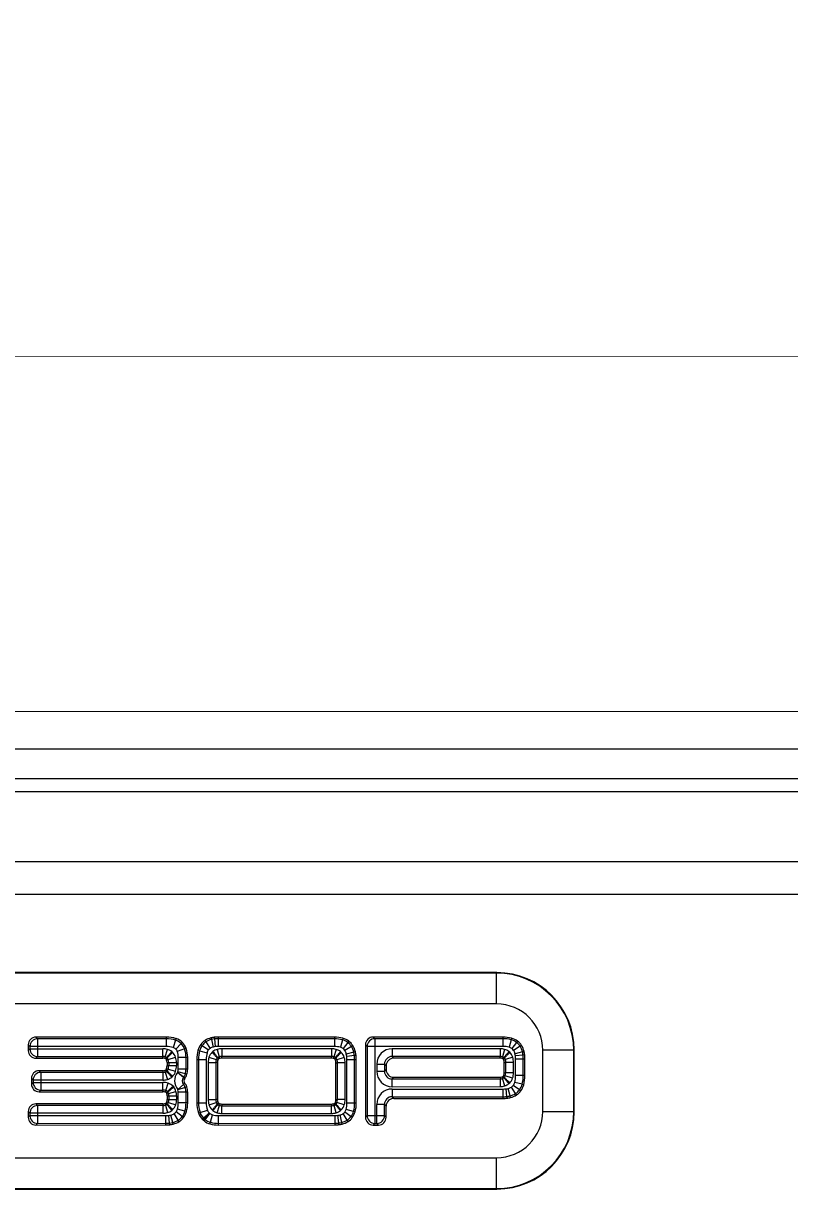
# Model space of a CAD drawing. Header units: millimetres. Extents: x -751 to 714, y -543 to 828.
# Drawn here: x -59.8 to -10.3, y 104 to 180.6 of the extents above; entities that cross this region are included whole.
import ezdxf

# ---------------------------------------------------------------- set-up
doc = ezdxf.new("R2010")
doc.units = ezdxf.units.MM
doc.linetypes.add('K5LT_THIN', pattern=[0])
doc.styles.add('KDIMTEXTSTYLE', font='GOST_AU.SHX', dxfattribs={"width": 0.96, "oblique": 15, "height": 5})
doc.dimstyles.new('KDIMSTYLE (1.00)', dxfattribs={"dimtxt": 5, "dimasz": 1, "dimexe": 2, "dimexo": 0, "dimgap": 1, "dimtad": 1, "dimtxsty": 'KDIMTEXTSTYLE', "dimsah": 1, "dimcen": 0, "dimdle": 1, "dimadec": 0, "dimazin": 0, "dimtfac": 0.667, "dimtmove": 0, "dimatfit": 3, "dimfxl": 1, "dimtvp": 1, "dimtolj": 1, "dimtzin": 0, "dimarcsym": 0})

# ---------------------------------------------------------------- blocks, each defined once
blk = doc.blocks.new('WIPEOUTCOLORING0')
blk.add_wipeout([(-68.94, 136.098), (0, 136.098), (-80.164, 158.202)])
blk.add_wipeout([(-80.164, 158.202), (0, 136.098), (-72.014, 159)])
blk.add_wipeout([(0, 136.098), (68.94, 136.098), (-72.014, 159)])
blk.add_wipeout([(-72.014, 159), (68.94, 136.098), (0, 159)])
blk = doc.blocks.new('U2')
at = {"color": 7, "linetype": 'K5LT_THIN', "lineweight": 18}
for p, q in [((72.014, 159), (-72.014, 159)), ((-72.014, 159), (72.014, 159)), ((71.541, 158.527), (-71.541, 158.527)), ((71.541, 155.528), (-71.541, 155.528)), ((-48.725, 147.221), (-52.152, 146.715)), ((-46.573, 144.506), (-48.725, 147.221)), ((-52.152, 146.715), (-53.427, 143.494)), ((-47.848, 141.285), (-46.573, 144.506)), ((-53.427, 143.494), (-51.275, 140.779)), ((-51.275, 140.779), (-47.848, 141.285)), ((-68.94, 136.098), (68.94, 136.098)), ((68.94, 133.636), (-68.94, 133.636)), ((67.012, 131.708), (-67.012, 131.708)), ((66.848, 130.875), (-66.848, 130.875)), ((66.848, 126.352), (-66.848, 126.352)), ((66.745, 124.231), (-66.768, 124.231)), ((-29.171, 119.173), (-69.175, 119.173)), ((-29.199, 119.145), (-69.147, 119.145)), ((-29.199, 119.145), (-29.171, 119.173)), ((-29.199, 117.146), (-29.199, 119.145)), ((-29.199, 117.146), (-69.147, 117.146)), ((-50.57, 115.003), (-59.004, 115.003)), ((-59.004, 115.003), (-58.897, 114.895)), ((-50.57, 114.895), (-58.897, 114.895)), ((-58.897, 114.895), (-58.897, 114.396)), ((-50.57, 115.003), (-50.57, 114.895)), ((-50.57, 114.895), (-50.57, 114.396)), ((-49.931, 114.902), (-49.964, 114.8)), ((-47.679, 114.95), (-47.653, 114.846)), ((-47.465, 114.988), (-47.453, 114.882)), ((-47.453, 114.882), (-47.398, 114.386)), ((-39.69, 115.003), (-47.211, 115.003)), ((-47.211, 115.003), (-47.211, 114.895)), ((-39.69, 114.895), (-47.211, 114.895)), ((-47.211, 114.895), (-47.211, 114.396)), ((-39.69, 115.003), (-39.69, 114.895)), ((-39.69, 114.895), (-39.69, 114.396)), ((-39.138, 114.927), (-39.167, 114.824)), ((-28.784, 115.007), (-37.18, 115.007)), ((-37.18, 115.007), (-37.073, 114.899)), ((-37.073, 114.899), (-37.073, 114.401)), ((-28.784, 114.899), (-37.073, 114.899)), ((-28.784, 115.007), (-28.784, 114.899)), ((-28.784, 114.899), (-28.784, 114.401)), ((-28.222, 114.932), (-28.25, 114.828)), ((-59.503, 114.504), (-59.503, 114.139)), ((-59.503, 114.504), (-59.396, 114.396)), ((-59.503, 114.139), (-59.396, 114.246)), ((-59.396, 114.396), (-59.396, 114.246)), ((-58.897, 114.396), (-59.396, 114.396)), ((-59.396, 114.246), (-58.897, 114.246)), ((-58.897, 114.396), (-58.897, 114.246)), ((-50.57, 114.396), (-58.897, 114.396)), ((-58.897, 114.246), (-50.787, 114.246)), ((-58.897, 114.246), (-58.897, 113.747)), ((-50.787, 113.747), (-50.787, 114.246)), ((-50.633, 113.726), (-50.5, 114.207)), ((-49.964, 114.8), (-50.118, 114.325)), ((-49.602, 114.58), (-49.952, 114.224)), ((-49.384, 114.234), (-49.856, 114.072)), ((-49.527, 114.656), (-49.602, 114.58)), ((-49.282, 114.269), (-49.384, 114.234)), ((-48.518, 114.14), (-48.414, 114.113)), ((-48.414, 114.113), (-47.932, 113.985)), ((-48.332, 114.529), (-48.245, 114.466)), ((-48.245, 114.466), (-47.843, 114.171)), ((-48.058, 114.786), (-48.001, 114.696)), ((-48.001, 114.696), (-47.732, 114.276)), ((-47.653, 114.846), (-47.532, 114.362)), ((-47.271, 114.21), (-47.139, 113.729)), ((-39.69, 114.396), (-47.211, 114.396)), ((-46.977, 114.25), (-46.977, 113.751)), ((-39.878, 114.25), (-46.977, 114.25)), ((-39.878, 114.25), (-39.878, 113.751)), ((-39.585, 114.209), (-39.722, 113.729)), ((-39.167, 114.824), (-39.3, 114.343)), ((-38.821, 114.652), (-39.123, 114.255)), ((-38.59, 114.397), (-39.015, 114.136)), ((-38.756, 114.737), (-38.821, 114.652)), ((-38.499, 114.453), (-38.59, 114.397)), ((-37.679, 114.508), (-37.679, 109.812)), ((-37.679, 114.508), (-37.572, 114.401)), ((-37.572, 114.401), (-37.572, 109.92)), ((-37.073, 114.401), (-37.572, 114.401)), ((-37.073, 114.401), (-37.073, 109.92)), ((-28.784, 114.401), (-37.073, 114.401)), ((-35.95, 114.25), (-35.95, 113.751)), ((-28.968, 114.25), (-35.95, 114.25)), ((-28.968, 114.25), (-28.968, 113.751)), ((-28.678, 114.21), (-28.812, 113.73)), ((-28.25, 114.828), (-28.381, 114.347)), ((-27.901, 114.658), (-28.2, 114.258)), ((-27.672, 114.408), (-28.094, 114.143)), ((-27.837, 114.744), (-27.901, 114.658)), ((-27.581, 114.465), (-27.672, 114.408)), ((-26.2, 110.199), (-26.2, 114.147)), ((-24.2, 114.147), (-26.2, 114.147)), ((-24.2, 114.147), (-24.173, 114.175)), ((-24.2, 110.199), (-24.2, 114.147)), ((-24.173, 110.171), (-24.173, 114.175)), ((-59.004, 113.64), (-58.897, 113.747)), ((-59.004, 113.64), (-50.787, 113.64)), ((-58.897, 113.747), (-50.787, 113.747)), ((-50.787, 113.64), (-50.787, 113.747)), ((-50.661, 113.623), (-50.633, 113.726)), ((-50.605, 113.596), (-50.582, 113.576)), ((-50.546, 113.516), (-50.444, 113.549)), ((-50.538, 113.68), (-50.508, 113.654)), ((-50.521, 113.36), (-50.414, 113.36)), ((-50.521, 113.36), (-50.521, 113.156)), ((-50.444, 113.549), (-49.97, 113.704)), ((-50.414, 113.36), (-50.414, 113.156)), ((-50.414, 113.36), (-49.915, 113.36)), ((-50.221, 114.065), (-50.169, 114.02)), ((-49.915, 113.36), (-49.915, 113.156)), ((-49.79, 112.935), (-49.79, 113.68)), ((-49.292, 113.68), (-49.79, 113.68)), ((-49.184, 113.68), (-49.292, 113.68)), ((-49.292, 112.935), (-49.292, 113.68)), ((-49.184, 112.935), (-49.184, 113.68)), ((-48.593, 113.563), (-48.486, 113.563)), ((-48.593, 113.563), (-48.593, 110.757)), ((-48.486, 113.563), (-47.987, 113.563)), ((-48.486, 113.563), (-48.486, 110.757)), ((-47.987, 113.563), (-47.987, 110.757)), ((-47.861, 113.36), (-47.363, 113.36)), ((-47.861, 113.36), (-47.861, 110.974)), ((-47.806, 113.705), (-47.332, 113.549)), ((-47.554, 114.067), (-47.607, 114.021)), ((-47.255, 113.36), (-47.363, 113.36)), ((-47.363, 113.36), (-47.363, 110.974)), ((-47.23, 113.515), (-47.332, 113.549)), ((-47.237, 113.682), (-47.268, 113.654)), ((-47.255, 113.36), (-47.255, 110.974)), ((-47.17, 113.598), (-47.194, 113.577)), ((-47.11, 113.626), (-47.139, 113.729)), ((-46.977, 113.644), (-46.977, 113.751)), ((-39.878, 113.751), (-46.977, 113.751)), ((-39.878, 113.644), (-46.977, 113.644)), ((-39.878, 113.644), (-39.878, 113.751)), ((-39.751, 113.626), (-39.722, 113.729)), ((-39.667, 113.576), (-39.692, 113.598)), ((-39.627, 113.506), (-39.525, 113.539)), ((-39.593, 113.653), (-39.624, 113.681)), ((-39.05, 113.69), (-39.525, 113.539)), ((-39.25, 114.015), (-39.303, 114.063)), ((-38.435, 114.025), (-38.92, 113.907)), ((-38.396, 113.805), (-38.892, 113.751)), ((-38.382, 113.533), (-38.881, 113.533)), ((-38.881, 110.731), (-38.881, 113.533)), ((-38.331, 114.051), (-38.435, 114.025)), ((-38.29, 113.816), (-38.396, 113.805)), ((-38.274, 113.533), (-38.382, 113.533)), ((-38.382, 110.731), (-38.382, 113.533)), ((-38.274, 110.731), (-38.274, 113.533)), ((-35.842, 113.644), (-35.95, 113.751)), ((-28.968, 113.751), (-35.95, 113.751)), ((-28.968, 113.644), (-35.842, 113.644)), ((-28.968, 113.644), (-28.968, 113.751)), ((-28.841, 113.627), (-28.812, 113.73)), ((-28.764, 113.58), (-28.786, 113.6)), ((-28.73, 113.521), (-28.627, 113.553)), ((-28.689, 113.657), (-28.718, 113.683)), ((-28.707, 112.702), (-28.707, 113.364)), ((-28.707, 113.364), (-28.599, 113.364)), ((-28.152, 113.703), (-28.627, 113.553)), ((-28.599, 112.701), (-28.599, 113.364)), ((-28.346, 114.02), (-28.397, 114.065)), ((-28.1, 112.699), (-28.1, 113.362)), ((-27.519, 114.048), (-28.003, 113.928)), ((-27.482, 113.837), (-27.978, 113.783)), ((-27.967, 112.515), (-27.967, 113.581)), ((-27.468, 113.581), (-27.967, 113.581)), ((-27.415, 114.073), (-27.519, 114.048)), ((-27.375, 113.849), (-27.482, 113.837)), ((-27.36, 113.581), (-27.468, 113.581)), ((-27.468, 112.515), (-27.468, 113.581)), ((-27.36, 112.515), (-27.36, 113.581)), ((-50.787, 112.828), (-58.799, 112.828)), ((-58.799, 112.828), (-58.692, 112.721)), ((-58.692, 112.721), (-58.692, 112.222)), ((-50.787, 112.721), (-58.692, 112.721)), ((-50.787, 112.828), (-50.787, 112.721)), ((-50.787, 112.721), (-50.787, 112.222)), ((-50.67, 112.845), (-50.639, 112.742)), ((-50.639, 112.742), (-50.498, 112.264)), ((-50.59, 112.895), (-50.615, 112.873)), ((-50.55, 112.967), (-50.447, 112.935)), ((-50.515, 112.819), (-50.545, 112.79)), ((-50.521, 113.156), (-50.414, 113.156)), ((-50.447, 112.935), (-49.97, 112.79)), ((-50.414, 113.156), (-49.915, 113.156)), ((-49.454, 112.398), (-49.843, 112.71)), ((-49.446, 112.408), (-49.841, 112.712)), ((-49.336, 112.625), (-49.815, 112.765)), ((-49.292, 112.935), (-49.79, 112.935)), ((-49.233, 112.595), (-49.336, 112.625)), ((-49.184, 112.935), (-49.292, 112.935)), ((-39.6, 110.961), (-39.6, 113.329)), ((-39.6, 113.329), (-39.493, 113.329)), ((-38.994, 113.329), (-39.493, 113.329)), ((-39.493, 110.961), (-39.493, 113.329)), ((-38.994, 110.961), (-38.994, 113.329)), ((-36.947, 113.252), (-36.448, 113.252)), ((-36.947, 113.252), (-36.947, 112.792)), ((-36.947, 112.792), (-36.448, 112.792)), ((-36.341, 113.145), (-36.448, 113.252)), ((-36.448, 113.252), (-36.448, 112.792)), ((-36.341, 112.9), (-36.448, 112.792)), ((-36.341, 113.145), (-36.341, 112.9)), ((-28.707, 112.702), (-28.599, 112.701)), ((-59.298, 112.329), (-59.298, 111.968)), ((-59.298, 112.329), (-59.191, 112.222)), ((-59.298, 111.968), (-59.191, 112.076)), ((-59.191, 112.222), (-59.191, 112.076)), ((-58.692, 112.222), (-59.191, 112.222)), ((-59.191, 112.076), (-58.692, 112.076)), ((-50.787, 112.222), (-58.692, 112.222)), ((-58.692, 112.222), (-58.692, 112.076)), ((-58.692, 112.076), (-50.788, 112.076)), ((-58.692, 112.076), (-58.692, 111.577)), ((-50.788, 111.577), (-50.788, 112.076)), ((-50.601, 111.547), (-50.446, 112.021)), ((-50.167, 112.461), (-50.219, 112.413)), ((-50.131, 111.824), (-50.086, 111.772)), ((-49.449, 111.942), (-49.832, 111.621)), ((-49.37, 112.331), (-49.454, 112.398)), ((-49.367, 112.01), (-49.449, 111.942)), ((-49.361, 112.343), (-49.446, 112.408)), ((-35.841, 112.401), (-35.949, 112.293)), ((-35.949, 112.293), (-28.951, 112.305)), ((-35.948, 111.794), (-35.949, 112.293)), ((-35.841, 112.401), (-28.951, 112.412)), ((-28.951, 112.412), (-28.951, 112.305)), ((-28.951, 111.806), (-28.951, 112.305)), ((-28.841, 112.428), (-28.811, 112.325)), ((-28.671, 111.846), (-28.811, 112.325)), ((-28.791, 112.453), (-28.769, 112.473)), ((-28.733, 112.535), (-28.631, 112.503)), ((-28.723, 112.37), (-28.693, 112.397)), ((-28.155, 112.352), (-28.631, 112.503)), ((-28.397, 111.992), (-28.347, 112.038)), ((-27.715, 111.585), (-28.117, 111.879)), ((-27.541, 111.948), (-28.024, 112.076)), ((-27.468, 112.515), (-27.967, 112.515)), ((-27.438, 111.921), (-27.541, 111.948)), ((-27.36, 112.515), (-27.468, 112.515)), ((-58.799, 111.469), (-58.692, 111.577)), ((-58.799, 111.469), (-50.788, 111.469)), ((-58.692, 111.577), (-50.788, 111.577)), ((-50.788, 111.469), (-50.788, 111.577)), ((-50.634, 111.445), (-50.601, 111.547)), ((-50.574, 111.41), (-50.554, 111.386)), ((-50.527, 111.33), (-50.424, 111.359)), ((-50.51, 111.203), (-50.51, 110.965)), ((-50.51, 111.203), (-50.402, 111.203)), ((-50.497, 111.484), (-50.47, 111.454)), ((-50.424, 111.359), (-49.943, 111.492)), ((-50.402, 111.203), (-49.904, 111.203)), ((-50.402, 111.203), (-50.402, 110.965)), ((-49.904, 111.203), (-49.904, 110.965)), ((-49.342, 111.751), (-49.815, 111.593)), ((-49.79, 110.754), (-49.79, 111.434)), ((-49.241, 111.785), (-49.342, 111.751)), ((-49.184, 111.432), (-49.292, 111.432)), ((-49.292, 110.752), (-49.292, 111.432)), ((-49.184, 110.752), (-49.184, 111.432)), ((-35.95, 111.643), (-28.771, 111.643)), ((-35.95, 111.643), (-35.95, 111.144)), ((-35.842, 111.037), (-35.95, 111.144)), ((-35.95, 111.144), (-28.771, 111.144)), ((-35.948, 111.794), (-28.951, 111.806)), ((-28.771, 111.144), (-28.771, 111.643)), ((-28.771, 111.037), (-28.771, 111.144)), ((-28.524, 111.158), (-28.58, 111.654)), ((-28.512, 111.052), (-28.524, 111.158)), ((-28.321, 111.195), (-28.442, 111.679)), ((-28.295, 111.091), (-28.321, 111.195)), ((-27.965, 111.349), (-28.235, 111.769)), ((-27.907, 111.259), (-27.965, 111.349)), ((-27.628, 111.522), (-27.715, 111.585)), ((-50.788, 110.681), (-59.004, 110.681)), ((-59.004, 110.681), (-58.897, 110.573)), ((-50.788, 110.573), (-58.897, 110.573)), ((-58.897, 110.573), (-58.897, 110.074)), ((-50.788, 110.681), (-50.788, 110.573)), ((-50.788, 110.573), (-50.788, 110.074)), ((-50.655, 110.699), (-50.626, 110.595)), ((-50.626, 110.595), (-50.494, 110.114)), ((-50.571, 110.748), (-50.595, 110.727)), ((-50.535, 110.809), (-50.433, 110.776)), ((-50.497, 110.67), (-50.528, 110.643)), ((-50.51, 110.965), (-50.402, 110.965)), ((-50.433, 110.776), (-49.959, 110.62)), ((-50.402, 110.965), (-49.904, 110.965)), ((-50.158, 110.304), (-50.211, 110.258)), ((-49.367, 110.209), (-49.848, 110.342)), ((-49.292, 110.752), (-49.79, 110.754)), ((-49.184, 110.752), (-49.292, 110.752)), ((-48.593, 110.757), (-48.486, 110.757)), ((-48.486, 110.757), (-47.987, 110.757)), ((-48.386, 110.129), (-47.912, 110.283)), ((-47.861, 110.974), (-47.363, 110.974)), ((-47.805, 110.619), (-47.331, 110.773)), ((-47.604, 110.297), (-47.551, 110.251)), ((-47.255, 110.974), (-47.363, 110.974)), ((-47.229, 110.806), (-47.331, 110.773)), ((-47.269, 110.106), (-47.135, 110.587)), ((-47.264, 110.662), (-47.233, 110.635)), ((-47.19, 110.74), (-47.165, 110.718)), ((-47.106, 110.69), (-47.135, 110.587)), ((-46.977, 110.672), (-46.977, 110.565)), ((-46.977, 110.672), (-39.87, 110.672)), ((-46.977, 110.565), (-39.87, 110.565)), ((-46.977, 110.066), (-46.977, 110.565)), ((-39.87, 110.672), (-39.87, 110.565)), ((-39.87, 110.066), (-39.87, 110.565)), ((-39.742, 110.69), (-39.713, 110.586)), ((-39.579, 110.106), (-39.713, 110.586)), ((-39.685, 110.717), (-39.662, 110.738)), ((-39.625, 110.8), (-39.523, 110.767)), ((-39.618, 110.634), (-39.587, 110.661)), ((-39.6, 110.961), (-39.493, 110.961)), ((-39.048, 110.614), (-39.523, 110.767)), ((-38.994, 110.961), (-39.493, 110.961)), ((-39.298, 110.25), (-39.246, 110.297)), ((-38.452, 110.2), (-38.934, 110.329)), ((-38.382, 110.731), (-38.881, 110.731)), ((-38.274, 110.731), (-38.382, 110.731)), ((-36.947, 109.92), (-36.947, 110.646)), ((-36.448, 110.646), (-36.947, 110.646)), ((-36.341, 110.538), (-36.448, 110.646)), ((-36.448, 109.92), (-36.448, 110.646)), ((-36.341, 109.812), (-36.341, 110.538)), ((-35.842, 111.037), (-28.771, 111.037)), ((-59.503, 110.182), (-59.503, 109.813)), ((-59.503, 110.182), (-59.396, 110.074)), ((-59.503, 109.813), (-59.396, 109.92)), ((-58.897, 110.074), (-59.396, 110.074)), ((-59.396, 110.074), (-59.396, 109.92)), ((-59.396, 109.92), (-58.897, 109.92)), ((-58.897, 110.074), (-58.897, 109.92)), ((-50.788, 110.074), (-58.897, 110.074)), ((-58.897, 109.92), (-50.595, 109.928)), ((-58.897, 109.92), (-58.896, 109.421)), ((-50.595, 109.429), (-50.595, 109.928)), ((-50.351, 109.442), (-50.405, 109.938)), ((-50.149, 109.478), (-50.267, 109.962)), ((-49.791, 109.628), (-50.055, 110.051)), ((-49.54, 109.858), (-49.939, 110.158)), ((-49.734, 109.537), (-49.791, 109.628)), ((-49.454, 109.793), (-49.54, 109.858)), ((-49.264, 110.181), (-49.367, 110.209)), ((-48.488, 110.096), (-48.386, 110.129)), ((-48.234, 109.676), (-48.157, 109.751)), ((-48.179, 109.623), (-48.108, 109.704)), ((-48.157, 109.751), (-47.801, 110.1)), ((-48.119, 109.575), (-48.054, 109.66)), ((-48.108, 109.704), (-47.778, 110.078)), ((-48.054, 109.66), (-47.753, 110.057)), ((-47.714, 109.491), (-47.58, 109.972)), ((-47.199, 109.92), (-39.648, 109.933)), ((-47.199, 109.421), (-47.199, 109.92)), ((-46.977, 110.066), (-39.87, 110.066)), ((-39.648, 109.434), (-39.648, 109.933)), ((-39.405, 109.447), (-39.46, 109.943)), ((-39.205, 109.483), (-39.326, 109.967)), ((-38.86, 109.631), (-39.126, 110.052)), ((-38.618, 109.856), (-39.019, 110.153)), ((-38.802, 109.54), (-38.86, 109.631)), ((-38.531, 109.792), (-38.618, 109.856)), ((-38.348, 110.172), (-38.452, 110.2)), ((-37.679, 109.812), (-37.572, 109.92)), ((-37.572, 109.92), (-37.073, 109.92)), ((-37.073, 109.92), (-37.073, 109.421)), ((-37.073, 109.92), (-36.947, 109.92)), ((-36.947, 109.92), (-36.448, 109.92)), ((-36.947, 109.421), (-36.947, 109.92)), ((-36.341, 109.812), (-36.448, 109.92)), ((-26.2, 110.199), (-24.2, 110.199)), ((-24.2, 110.199), (-24.173, 110.171)), ((-59.004, 109.314), (-58.896, 109.421)), ((-59.004, 109.314), (-50.595, 109.322)), ((-58.896, 109.421), (-50.595, 109.429)), ((-50.595, 109.322), (-50.595, 109.429)), ((-50.34, 109.336), (-50.351, 109.442)), ((-50.124, 109.373), (-50.149, 109.478)), ((-47.743, 109.388), (-47.714, 109.491)), ((-47.199, 109.421), (-39.648, 109.434)), ((-47.199, 109.314), (-47.199, 109.421)), ((-47.199, 109.314), (-39.648, 109.327)), ((-39.648, 109.327), (-39.648, 109.434)), ((-39.393, 109.341), (-39.405, 109.447)), ((-39.179, 109.379), (-39.205, 109.483)), ((-37.18, 109.314), (-37.073, 109.421)), ((-37.18, 109.314), (-36.84, 109.314)), ((-37.073, 109.421), (-36.947, 109.421)), ((-36.84, 109.314), (-36.947, 109.421)), ((-69.147, 107.2), (-29.199, 107.2)), ((-29.199, 105.2), (-29.199, 107.2)), ((-69.175, 105.173), (-29.171, 105.173)), ((-69.147, 105.2), (-29.199, 105.2)), ((-29.199, 105.2), (-29.171, 105.173))]:
    blk.add_line(p, q, dxfattribs=at)
for radius in [7.5, 6.5, 5.7]:
    blk.add_circle((-50, 144), radius, dxfattribs=at)
for centre, radius, start, end in [((-50.57, 112.931), 2.071, 72.04942, 90), ((-50.57, 112.931), 1.964, 72.04942, 90), ((-50.249, 113.922), 1.03, 45.47431, 72.04942), ((-47.367, 113.706), 1.282, 104.07475, 122.62333), ((-47.285, 113.378), 1.62, 96.38736, 104.07475), ((-47.285, 113.378), 1.513, 96.38736, 104.07475), ((-47.211, 112.72), 2.283, 90, 96.38736), ((-47.211, 112.72), 2.175, 90, 96.38736), ((-39.69, 112.947), 2.055, 74.42656, 90), ((-39.69, 112.947), 1.948, 74.42656, 90), ((-39.442, 113.836), 1.133, 52.7367, 74.42656), ((-28.784, 112.868), 2.138, 74.75725, 90), ((-28.784, 112.868), 2.031, 74.75725, 90), ((-28.522, 113.828), 1.144, 53.18383, 74.75725), ((-50.787, 113.166), 1.08, 74.57469, 90), ((-50.57, 112.931), 1.465, 72.04942, 90), ((-50.708, 113.452), 0.783, 51.54088, 74.57469), ((-50.249, 113.922), 0.424, 45.47431, 72.04942), ((-50.249, 113.922), 0.922, 45.47431, 72.04942), ((-50.226, 113.945), 0.392, 18.92559, 45.47431), ((-50.226, 113.945), 0.891, 18.92559, 45.47431), ((-50.226, 113.945), 0.998, 18.92559, 45.47431), ((-50.998, 113.68), 1.706, 0, 18.92559), ((-50.998, 113.68), 1.813, 0, 18.92559), ((-46.341, 113.563), 2.252, 165.15737, 180), ((-47.396, 113.843), 1.161, 143.74549, 165.15737), ((-46.341, 113.563), 2.145, 165.15737, 180), ((-47.396, 113.843), 1.054, 143.74549, 165.15737), ((-47.507, 113.924), 1.023, 122.62333, 143.74549), ((-47.507, 113.924), 0.916, 122.62333, 143.74549), ((-47.367, 113.706), 1.175, 104.07475, 122.62333), ((-47.396, 113.843), 0.555, 143.74549, 165.15737), ((-47.507, 113.924), 0.417, 122.62333, 143.74549), ((-47.367, 113.706), 0.676, 104.07475, 122.62333), ((-47.061, 113.446), 0.793, 105.34866, 128.45316), ((-47.285, 113.378), 1.014, 96.38736, 104.07475), ((-47.211, 112.72), 1.677, 90, 96.38736), ((-46.977, 113.14), 1.11, 90, 105.34866), ((-39.878, 113.179), 1.072, 74.15201, 90), ((-39.69, 112.947), 1.449, 74.42656, 90), ((-39.802, 113.448), 0.791, 50.96599, 74.15201), ((-39.442, 113.836), 0.527, 52.7367, 74.42656), ((-39.442, 113.836), 1.026, 52.7367, 74.42656), ((-39.387, 113.907), 0.437, 31.56777, 52.7367), ((-39.696, 113.718), 0.799, 13.71205, 31.56777), ((-39.387, 113.907), 0.936, 31.56777, 52.7367), ((-39.387, 113.907), 1.043, 31.56777, 52.7367), ((-39.696, 113.718), 1.298, 13.71205, 31.56777), ((-39.696, 113.718), 1.405, 13.71205, 31.56777), ((-28.968, 113.174), 1.076, 74.37052, 90), ((-28.784, 112.868), 1.532, 74.75725, 90), ((-28.887, 113.462), 0.777, 50.90134, 74.37052), ((-28.522, 113.828), 0.537, 53.18383, 74.75725), ((-28.522, 113.828), 1.036, 53.18383, 74.75725), ((-28.455, 113.918), 0.426, 32.02663, 53.18383), ((-28.721, 113.751), 0.74, 13.85636, 32.02663), ((-28.455, 113.918), 0.925, 32.02663, 53.18383), ((-28.455, 113.918), 1.032, 32.02663, 53.18383), ((-28.721, 113.751), 1.238, 13.85636, 32.02663), ((-28.721, 113.751), 1.346, 13.85636, 32.02663), ((-50.787, 113.166), 0.581, 74.57469, 90), ((-50.787, 113.166), 0.474, 74.57469, 90), ((-50.708, 113.452), 0.177, 54.44744, 74.57469), ((-50.708, 113.452), 0.284, 53.27831, 74.57469), ((-50.699, 113.466), 0.161, 18.12895, 43.20287), ((-51.023, 113.36), 0.502, 0, 18.12895), ((-50.699, 113.466), 0.268, 18.12895, 44.48961), ((-51.023, 113.36), 0.609, 0, 18.12895), ((-50.699, 113.466), 0.767, 18.12895, 46.29498), ((-51.023, 113.36), 1.108, 0, 18.12895), ((-50.998, 113.68), 1.207, 0, 18.92559), ((-46.341, 113.563), 1.646, 165.15737, 180), ((-46.757, 113.36), 1.104, 161.77878, 180), ((-47.073, 113.463), 0.772, 133.76739, 161.77878), ((-46.757, 113.36), 0.605, 161.77878, 180), ((-47.073, 113.463), 0.273, 135.5694, 161.77878), ((-46.757, 113.36), 0.498, 161.77878, 180), ((-47.061, 113.446), 0.294, 105.34866, 126.73661), ((-47.073, 113.463), 0.166, 136.83225, 161.77878), ((-47.061, 113.446), 0.187, 105.34866, 125.61666), ((-46.977, 113.14), 0.611, 90, 105.34866), ((-46.977, 113.14), 0.504, 90, 105.34866), ((-39.878, 113.179), 0.573, 74.15201, 90), ((-39.878, 113.179), 0.465, 74.15201, 90), ((-39.802, 113.448), 0.185, 53.8183, 74.15201), ((-39.802, 113.448), 0.292, 52.68883, 74.15201), ((-39.802, 113.451), 0.184, 17.61332, 42.75095), ((-40.185, 113.329), 0.586, 0, 17.61332), ((-39.802, 113.451), 0.291, 17.61332, 43.89086), ((-40.185, 113.329), 0.693, 0, 17.61332), ((-39.802, 113.451), 0.79, 17.61332, 45.62203), ((-40.185, 113.329), 1.192, 0, 17.61332), ((-40.093, 113.621), 1.208, 6.17718, 13.71205), ((-40.904, 113.533), 2.023, 0, 6.17718), ((-40.093, 113.621), 1.707, 6.17718, 13.71205), ((-40.904, 113.533), 2.522, 0, 6.17718), ((-40.093, 113.621), 1.814, 6.17718, 13.71205), ((-40.904, 113.533), 2.63, 0, 6.17718), ((-28.968, 113.174), 0.577, 74.37052, 90), ((-28.968, 113.174), 0.47, 74.37052, 90), ((-28.887, 113.462), 0.171, 53.87085, 74.37052), ((-28.887, 113.462), 0.279, 52.66228, 74.37052), ((-28.88, 113.473), 0.158, 17.47239, 42.5329), ((-29.208, 113.37), 0.501, 359.35365, 17.47239), ((-28.88, 113.473), 0.265, 17.47239, 43.84744), ((-29.208, 113.37), 0.609, 359.41108, 17.47239), ((-28.88, 113.473), 0.764, 17.47239, 45.66798), ((-29.208, 113.37), 1.107, 359.56513, 17.47239), ((-29.085, 113.661), 1.114, 6.26411, 13.85636), ((-29.821, 113.581), 1.855, 0, 6.26411), ((-29.085, 113.661), 1.613, 6.26411, 13.85636), ((-29.821, 113.581), 2.354, 0, 6.26411), ((-29.085, 113.661), 1.721, 6.26411, 13.85636), ((-29.821, 113.581), 2.461, 0, 6.26411), ((-50.787, 113.245), 0.417, 270, 286.39485), ((-50.787, 113.245), 0.524, 270, 286.39485), ((-50.718, 113.011), 0.173, 286.39485, 306.86789), ((-50.718, 113.011), 0.281, 286.39485, 308.07255), ((-50.732, 113.023), 0.191, 317.96996, 343.00574), ((-51.169, 113.156), 0.647, 343.00574, 0), ((-50.732, 113.023), 0.298, 316.87374, 343.00574), ((-51.169, 113.156), 0.755, 343.00574, 0), ((-50.732, 113.023), 0.797, 315.17081, 343.00574), ((-49.173, 112.173), 0.859, 141.27533, 219.94141), ((-51.169, 113.156), 1.254, 343.00574, 0), ((-49.952, 112.797), 0.139, 321.27533, 322.39019), ((-49.967, 112.809), 0.159, 322.39019, 343.75715), ((-50.4, 112.935), 0.61, 343.75715, 0), ((-49.967, 112.809), 0.657, 322.39019, 343.75715), ((-49.967, 112.809), 0.765, 322.39019, 343.75715), ((-50.4, 112.935), 1.108, 343.75715, 0), ((-50.4, 112.935), 1.216, 343.75715, 0), ((-29.278, 112.708), 0.571, 342.40686, 359.37519), ((-29.278, 112.708), 0.679, 342.40686, 359.42493), ((-29.278, 112.708), 1.177, 342.40686, 359.5648), ((-50.788, 110.974), 1.102, 71.91061, 90), ((-50.787, 113.245), 1.023, 270, 286.39485), ((-50.718, 113.011), 0.779, 286.39485, 309.83936), ((-50.684, 111.292), 0.767, 43.90246, 71.91061), ((-49.173, 112.173), 0.36, 141.27533, 219.94141), ((-49.952, 112.797), 0.638, 321.27533, 322.39019), ((-49.899, 111.565), 0.587, 18.49054, 39.94141), ((-49.173, 112.173), 0.253, 141.27533, 219.94141), ((-49.952, 112.797), 0.745, 321.27533, 322.39019), ((-49.899, 111.565), 0.695, 18.49054, 39.94141), ((-28.951, 112.806), 0.394, 269.98426, 286.2746), ((-28.951, 112.806), 0.501, 269.99694, 286.2746), ((-28.951, 112.806), 1, 270.02584, 286.2746), ((-28.885, 112.579), 0.158, 286.2746, 306.57049), ((-28.885, 112.579), 0.265, 286.2746, 307.88333), ((-28.895, 112.587), 0.17, 317.92858, 342.40686), ((-28.895, 112.587), 0.277, 316.70625, 342.40686), ((-28.885, 112.579), 0.764, 286.2746, 309.7017), ((-28.895, 112.587), 0.776, 314.93519, 342.40686), ((-28.473, 112.139), 0.441, 302.70733, 323.82298), ((-28.59, 112.225), 0.586, 323.82298, 345.21133), ((-29.688, 112.515), 1.722, 345.21133, 0), ((-28.59, 112.225), 1.085, 323.82298, 345.21133), ((-28.59, 112.225), 1.192, 323.82298, 345.21133), ((-29.688, 112.515), 2.221, 345.21133, 0), ((-29.688, 112.515), 2.328, 345.21133, 0), ((-50.788, 110.974), 0.603, 71.91061, 90), ((-50.788, 110.974), 0.496, 71.91061, 90), ((-50.684, 111.292), 0.161, 47.01873, 71.91061), ((-50.684, 111.292), 0.268, 45.72081, 71.91061), ((-50.698, 111.283), 0.177, 15.45721, 35.70073), ((-50.988, 111.203), 0.479, 0, 15.45721), ((-50.698, 111.283), 0.285, 15.45721, 36.87614), ((-50.988, 111.203), 0.586, 0, 15.45721), ((-50.698, 111.283), 0.783, 15.45721, 38.62392), ((-50.988, 111.203), 1.085, 0, 15.45721), ((-49.899, 111.565), 0.0885, 18.49054, 39.94141), ((-50.275, 111.439), 0.485, 359.46077, 18.49054), ((-50.275, 111.439), 0.983, 359.62099, 18.49054), ((-50.275, 111.439), 1.091, 359.64058, 18.49054), ((-28.771, 113.357), 1.714, 270, 276.40557), ((-28.771, 113.357), 2.213, 270, 276.40557), ((-28.771, 113.357), 2.32, 270, 276.40557), ((-28.696, 112.69), 1.042, 276.40557, 284.10796), ((-28.696, 112.69), 1.541, 276.40557, 284.10796), ((-28.696, 112.69), 1.648, 276.40557, 284.10796), ((-28.613, 112.357), 0.7, 284.10796, 302.70733), ((-28.613, 112.357), 1.198, 284.10796, 302.70733), ((-28.613, 112.357), 1.306, 284.10796, 302.70733), ((-28.473, 112.139), 0.939, 302.70733, 323.82298), ((-28.473, 112.139), 1.047, 302.70733, 323.82298), ((-50.788, 111.185), 0.504, 270, 285.34225), ((-50.788, 111.185), 0.611, 270, 285.34225), ((-50.704, 110.879), 0.187, 285.34225, 305.60816), ((-50.704, 110.879), 0.294, 285.34225, 306.72792), ((-50.692, 110.861), 0.165, 316.82516, 341.77096), ((-51.007, 110.965), 0.497, 341.77096, 0), ((-50.692, 110.861), 0.273, 315.56083, 341.77096), ((-51.007, 110.965), 0.604, 341.77096, 0), ((-50.692, 110.861), 0.771, 313.75805, 341.77096), ((-51.007, 110.965), 1.103, 341.77096, 0), ((-50.38, 110.489), 0.552, 323.05172, 344.54788), ((-51.38, 110.766), 1.589, 344.54788, 359.57856), ((-51.38, 110.766), 2.088, 344.54788, 359.63222), ((-51.38, 110.766), 2.195, 344.54788, 359.64142), ((-46.452, 110.757), 2.141, 180, 197.98137), ((-46.452, 110.757), 2.033, 180, 197.98137), ((-46.452, 110.757), 1.535, 180, 197.98137), ((-47.466, 110.428), 0.469, 197.98137, 224.407), ((-46.708, 110.974), 1.153, 180, 197.92146), ((-47.062, 110.86), 0.782, 197.92146, 226.01411), ((-46.708, 110.974), 0.654, 180, 197.92146), ((-47.062, 110.86), 0.283, 197.92146, 224.25753), ((-46.708, 110.974), 0.547, 180, 197.92146), ((-47.056, 110.869), 0.294, 233.04174, 254.40718), ((-47.062, 110.86), 0.176, 197.92146, 223.06928), ((-47.056, 110.869), 0.186, 234.16102, 254.40718), ((-46.977, 111.154), 0.589, 254.40718, 270), ((-46.977, 111.154), 0.482, 254.40718, 270), ((-39.87, 111.146), 0.474, 270, 285.60166), ((-39.87, 111.146), 0.581, 270, 285.60166), ((-39.79, 110.862), 0.179, 285.60166, 305.90517), ((-39.79, 110.862), 0.286, 285.60166, 307.07027), ((-39.784, 110.852), 0.167, 317.1545, 342.08424), ((-40.122, 110.961), 0.522, 342.08424, 0), ((-39.784, 110.852), 0.275, 315.90692, 342.08424), ((-40.122, 110.961), 0.629, 342.08424, 0), ((-39.784, 110.852), 0.774, 314.11436, 342.08424), ((-40.122, 110.961), 1.128, 342.08424, 0), ((-39.441, 110.465), 0.525, 323.50136, 344.98544), ((-40.432, 110.731), 1.552, 344.98544, 0), ((-40.432, 110.731), 2.051, 344.98544, 0), ((-40.432, 110.731), 2.158, 344.98544, 0), ((-50.788, 111.185), 1.11, 270, 285.34225), ((-50.595, 111.696), 1.768, 269.99325, 276.18441), ((-50.704, 110.879), 0.793, 285.34225, 308.44432), ((-50.521, 111.013), 1.081, 276.18441, 283.61637), ((-50.437, 110.665), 0.723, 283.61637, 301.92395), ((-50.437, 110.665), 1.222, 283.61637, 301.92395), ((-50.437, 110.665), 1.329, 283.61637, 301.92395), ((-50.282, 110.416), 0.429, 301.92395, 323.05172), ((-50.282, 110.416), 0.928, 301.92395, 323.05172), ((-50.282, 110.416), 1.035, 301.92395, 323.05172), ((-50.38, 110.489), 1.05, 323.05172, 344.54788), ((-50.38, 110.489), 1.158, 323.05172, 344.54788), ((-47.466, 110.428), 1.075, 197.98137, 224.407), ((-47.466, 110.428), 0.968, 197.98137, 224.407), ((-47.489, 110.405), 1.042, 224.407, 228.60282), ((-47.482, 110.414), 1.054, 228.60282, 232.77204), ((-47.489, 110.405), 0.935, 224.407, 228.60282), ((-47.443, 110.464), 1.117, 232.77204, 254.45311), ((-47.482, 110.414), 0.947, 228.60282, 232.77204), ((-47.443, 110.464), 1.01, 232.77204, 254.45311), ((-47.489, 110.405), 0.436, 224.407, 228.60282), ((-47.482, 110.414), 0.448, 228.60282, 232.77204), ((-47.443, 110.464), 0.511, 232.77204, 254.45311), ((-47.199, 111.343), 1.423, 254.45311, 269.98499), ((-47.056, 110.869), 0.792, 231.32865, 254.40718), ((-46.977, 111.154), 1.088, 254.40718, 270), ((-39.87, 111.146), 1.08, 270, 285.60166), ((-39.648, 111.636), 1.703, 269.98732, 276.3319), ((-39.79, 110.862), 0.785, 285.60166, 308.81344), ((-39.573, 110.96), 1.024, 276.3319, 283.97493), ((-39.489, 110.625), 0.678, 283.97493, 302.36131), ((-39.489, 110.625), 1.176, 283.97493, 302.36131), ((-39.489, 110.625), 1.284, 283.97493, 302.36131), ((-39.341, 110.392), 0.401, 302.36131, 323.50136), ((-39.341, 110.392), 0.9, 302.36131, 323.50136), ((-39.341, 110.392), 1.008, 302.36131, 323.50136), ((-39.441, 110.465), 1.024, 323.50136, 344.98544), ((-39.441, 110.465), 1.131, 323.50136, 344.98544), ((-50.595, 111.696), 2.267, 270.00038, 276.18441), ((-50.595, 111.696), 2.374, 270.00163, 276.18441), ((-50.521, 111.013), 1.58, 276.18441, 283.61637), ((-50.521, 111.013), 1.687, 276.18441, 283.61637), ((-47.199, 111.343), 2.029, 254.45311, 270.00346), ((-47.199, 111.343), 1.922, 254.45311, 270.00084), ((-39.648, 111.636), 2.202, 270.00073, 276.3319), ((-39.648, 111.636), 2.31, 270.00303, 276.3319), ((-39.573, 110.96), 1.522, 276.3319, 283.97493), ((-39.573, 110.96), 1.63, 276.3319, 283.97493)]:
    blk.add_arc(centre, radius, start, end, dxfattribs=at)
for centre, major_axis, ratio, start_param, end_param in [((-29.201, 114.145), (3.536, 3.536), 0.999863, 5.49813, 7.068241), ((-29.175, 114.171), (3.538, 3.538), 0.999315, 5.49813, 7.068241), ((-29.201, 114.145), (2.123, 2.123), 0.999315, 5.49813, 7.068241), ((-59.002, 114.501), (0.355, -0.355), 0.995146, 2.358627, 3.924558), ((-58.897, 114.396), (-0.354, -0.354), 0.995146, 3.929424, 5.495354), ((-37.178, 114.506), (0.355, -0.355), 0.995146, 2.358627, 3.924558), ((-37.073, 114.401), (-0.354, -0.354), 0.995146, 3.929424, 5.495354), ((-59.002, 114.141), (0.355, 0.355), 0.995146, 2.358627, 3.924558), ((-58.897, 114.246), (0.354, -0.354), 0.995146, 3.929424, 5.495354), ((-35.945, 113.248), (-0.711, 0.711), 0.995146, 5.50022, 7.06615), ((-35.945, 113.248), (-0.359, 0.359), 0.9856, 5.50022, 7.06615), ((-35.84, 113.143), (-0.355, 0.355), 0.995146, 5.50022, 7.06615), ((-58.797, 112.327), (0.355, -0.355), 0.995146, 2.358627, 3.924558), ((-58.692, 112.222), (-0.354, -0.354), 0.995146, 3.929424, 5.495354), ((-35.945, 112.797), (-0.71, -0.711), 0.995138, 5.499387, 7.066983), ((-35.945, 112.797), (-0.358, -0.359), 0.985577, 5.499387, 7.066983), ((-35.84, 112.902), (-0.355, -0.356), 0.995138, 5.499387, 7.066983), ((-58.797, 111.971), (0.355, 0.355), 0.995146, 2.358627, 3.924558), ((-58.692, 112.076), (0.354, -0.354), 0.995146, 3.929424, 5.495354), ((-35.945, 110.641), (-0.711, 0.711), 0.995146, 5.50022, 7.06615), ((-35.945, 110.641), (-0.359, 0.359), 0.9856, 5.50022, 7.06615), ((-59.002, 110.179), (0.355, -0.355), 0.995146, 2.358627, 3.924558), ((-58.897, 110.074), (-0.354, -0.354), 0.995146, 3.929424, 5.495354), ((-35.84, 110.536), (-0.355, 0.355), 0.995146, 5.50022, 7.06615), ((-59.002, 109.815), (0.355, 0.355), 0.995141, 2.358156, 3.92503), ((-58.897, 109.92), (0.354, -0.353), 0.995141, 3.928952, 5.495826), ((-37.178, 109.815), (0.355, 0.355), 0.995146, 2.358627, 3.924558), ((-37.073, 109.92), (0.354, -0.354), 0.995146, 3.929424, 5.495354), ((-36.947, 109.92), (0.354, 0.354), 0.995146, 3.929424, 5.495354), ((-36.842, 109.815), (-0.355, 0.355), 0.995146, 2.358627, 3.924558), ((-29.201, 110.201), (2.123, -2.123), 0.999315, 5.49813, 7.068241), ((-29.201, 110.201), (3.536, -3.536), 0.999863, 5.49813, 7.068241), ((-29.175, 110.175), (3.538, -3.538), 0.999315, 5.49813, 7.068241)]:
    blk.add_ellipse(centre, major_axis=major_axis, ratio=ratio, start_param=start_param, end_param=end_param, dxfattribs=at)
for points in [[(-50.605, 113.596), (-50.583, 113.624), (-50.561, 113.652), (-50.538, 113.68)], [(-50.582, 113.576), (-50.557, 113.602), (-50.532, 113.628), (-50.508, 113.654)], [(-47.194, 113.577), (-47.219, 113.602), (-47.243, 113.628), (-47.268, 113.654)], [(-47.17, 113.598), (-47.192, 113.626), (-47.214, 113.654), (-47.237, 113.682)], [(-39.692, 113.598), (-39.67, 113.625), (-39.647, 113.653), (-39.624, 113.681)], [(-39.667, 113.576), (-39.642, 113.601), (-39.617, 113.627), (-39.593, 113.653)], [(-28.786, 113.6), (-28.764, 113.628), (-28.741, 113.655), (-28.718, 113.683)], [(-28.764, 113.58), (-28.739, 113.605), (-28.714, 113.631), (-28.689, 113.657)], [(-50.615, 112.873), (-50.592, 112.845), (-50.569, 112.818), (-50.545, 112.79)], [(-50.59, 112.895), (-50.565, 112.869), (-50.54, 112.844), (-50.515, 112.819)], [(-28.791, 112.453), (-28.769, 112.425), (-28.746, 112.398), (-28.723, 112.37)], [(-28.769, 112.473), (-28.744, 112.448), (-28.718, 112.422), (-28.693, 112.397)], [(-50.574, 111.41), (-50.549, 111.435), (-50.523, 111.459), (-50.497, 111.484)], [(-50.554, 111.386), (-50.526, 111.409), (-50.498, 111.431), (-50.47, 111.454)], [(-50.595, 110.727), (-50.573, 110.699), (-50.551, 110.671), (-50.528, 110.643)], [(-50.571, 110.748), (-50.546, 110.722), (-50.522, 110.696), (-50.497, 110.67)], [(-47.19, 110.74), (-47.215, 110.714), (-47.24, 110.688), (-47.264, 110.662)], [(-47.165, 110.718), (-47.188, 110.69), (-47.21, 110.663), (-47.233, 110.635)], [(-39.685, 110.717), (-39.663, 110.689), (-39.64, 110.661), (-39.618, 110.634)], [(-39.662, 110.738), (-39.637, 110.713), (-39.612, 110.687), (-39.587, 110.661)]]:
    blk.add_open_spline(points, degree=3, dxfattribs=at)
for points, knots in [([(-50.538, 113.68), (-50.536, 113.682), (-50.529, 113.692), (-50.507, 113.718), (-50.48, 113.751), (-50.44, 113.801), (-50.39, 113.861), (-50.342, 113.919), (-50.287, 113.985), (-50.248, 114.033), (-50.221, 114.065)], [0, 0, 0, 0, 1.836151, 2.754215, 3.978407, 5.508564, 7.037767, 8.260041, 9.174298, 11, 11, 11, 11]), ([(-50.508, 113.654), (-50.506, 113.656), (-50.497, 113.665), (-50.474, 113.689), (-50.445, 113.72), (-50.401, 113.767), (-50.348, 113.825), (-50.272, 113.908), (-50.211, 113.974), (-50.169, 114.02)], [0, 0, 0, 0, 1.668903, 2.503344, 3.616028, 5.006805, 6.396824, 7.507982, 10, 10, 10, 10]), ([(-47.607, 114.021), (-47.579, 113.99), (-47.536, 113.944), (-47.478, 113.88), (-47.427, 113.825), (-47.374, 113.768), (-47.33, 113.721), (-47.301, 113.69), (-47.278, 113.665), (-47.27, 113.656), (-47.268, 113.654)], [0, 0, 0, 0, 1.835966, 2.753902, 3.977855, 5.507681, 7.036654, 8.258887, 9.173412, 11, 11, 11, 11]), ([(-47.554, 114.067), (-47.527, 114.035), (-47.487, 113.987), (-47.432, 113.92), (-47.384, 113.862), (-47.335, 113.802), (-47.294, 113.752), (-47.267, 113.719), (-47.246, 113.693), (-47.239, 113.684), (-47.237, 113.682)], [0, 0, 0, 0, 1.836405, 2.754562, 3.978815, 5.509019, 7.03822, 8.260457, 9.174609, 11, 11, 11, 11]), ([(-39.303, 114.063), (-39.33, 114.031), (-39.371, 113.983), (-39.427, 113.917), (-39.475, 113.86), (-39.525, 113.8), (-39.566, 113.751), (-39.593, 113.718), (-39.615, 113.692), (-39.622, 113.683), (-39.624, 113.681)], [0, 0, 0, 0, 1.836302, 2.754407, 3.978591, 5.508708, 7.037857, 8.260093, 9.174332, 11, 11, 11, 11]), ([(-39.25, 114.015), (-39.279, 113.985), (-39.321, 113.939), (-39.38, 113.876), (-39.432, 113.821), (-39.486, 113.765), (-39.53, 113.718), (-39.559, 113.688), (-39.582, 113.663), (-39.591, 113.655), (-39.593, 113.653)], [0, 0, 0, 0, 1.836265, 2.754352, 3.97851, 5.508595, 7.037725, 8.259961, 9.174231, 11, 11, 11, 11]), ([(-28.397, 114.065), (-28.424, 114.033), (-28.465, 113.985), (-28.521, 113.92), (-28.569, 113.862), (-28.619, 113.802), (-28.66, 113.753), (-28.687, 113.721), (-28.709, 113.695), (-28.717, 113.685), (-28.718, 113.683)], [0, 0, 0, 0, 1.836288, 2.754386, 3.978557, 5.508657, 7.037795, 8.260029, 9.174283, 11, 11, 11, 11]), ([(-28.346, 114.02), (-28.375, 113.989), (-28.418, 113.943), (-28.477, 113.88), (-28.528, 113.826), (-28.582, 113.769), (-28.626, 113.722), (-28.655, 113.692), (-28.678, 113.668), (-28.687, 113.659), (-28.689, 113.657)], [0, 0, 0, 0, 1.835983, 2.753927, 3.97789, 5.507728, 7.036707, 8.258939, 9.173452, 11, 11, 11, 11]), ([(-28.1, 113.362), (-28.141, 113.362), (-28.218, 113.362), (-28.322, 113.363), (-28.409, 113.363), (-28.481, 113.363), (-28.537, 113.363), (-28.574, 113.364), (-28.593, 113.364), (-28.598, 113.364), (-28.599, 113.364)], [0, 0, 0, 0, 1.786934, 3.403392, 4.828285, 6.295495, 7.719242, 9.120611, 10.205697, 11, 11, 11, 11]), ([(-50.545, 112.79), (-50.544, 112.788), (-50.536, 112.779), (-50.514, 112.753), (-50.486, 112.721), (-50.444, 112.672), (-50.393, 112.613), (-50.344, 112.556), (-50.287, 112.491), (-50.247, 112.444), (-50.219, 112.413)], [0, 0, 0, 0, 1.835887, 2.75382, 3.977837, 5.507774, 7.036845, 8.259119, 9.173596, 11, 11, 11, 11]), ([(-50.515, 112.819), (-50.513, 112.817), (-50.504, 112.808), (-50.48, 112.784), (-50.45, 112.753), (-50.405, 112.707), (-50.351, 112.651), (-50.273, 112.57), (-50.21, 112.506), (-50.167, 112.461)], [0, 0, 0, 0, 1.669304, 2.503947, 3.616903, 5.008022, 6.398247, 7.509406, 10, 10, 10, 10]), ([(-28.1, 112.699), (-28.141, 112.699), (-28.218, 112.7), (-28.322, 112.7), (-28.409, 112.7), (-28.481, 112.701), (-28.537, 112.701), (-28.574, 112.701), (-28.593, 112.701), (-28.598, 112.701), (-28.599, 112.701)], [0, 0, 0, 0, 1.786906, 3.403331, 4.828205, 6.29541, 7.719569, 9.121752, 10.206861, 11, 11, 11, 11]), ([(-50.497, 111.484), (-50.495, 111.486), (-50.486, 111.495), (-50.461, 111.518), (-50.43, 111.547), (-50.383, 111.591), (-50.326, 111.644), (-50.244, 111.721), (-50.177, 111.782), (-50.131, 111.824)], [0, 0, 0, 0, 1.668843, 2.503254, 3.615897, 5.006625, 6.396614, 7.507772, 10, 10, 10, 10]), ([(-28.397, 111.992), (-28.425, 112.023), (-28.466, 112.071), (-28.522, 112.136), (-28.571, 112.193), (-28.622, 112.252), (-28.664, 112.301), (-28.691, 112.333), (-28.713, 112.359), (-28.721, 112.368), (-28.723, 112.37)], [0, 0, 0, 0, 1.836002, 2.753955, 3.977931, 5.507785, 7.036774, 8.259006, 9.173503, 11, 11, 11, 11]), ([(-28.347, 112.038), (-28.376, 112.068), (-28.419, 112.113), (-28.479, 112.175), (-28.531, 112.23), (-28.585, 112.286), (-28.63, 112.332), (-28.659, 112.362), (-28.683, 112.386), (-28.691, 112.395), (-28.693, 112.397)], [0, 0, 0, 0, 1.836255, 2.754336, 3.978485, 5.508556, 7.037676, 8.25991, 9.174192, 11, 11, 11, 11]), ([(-50.47, 111.454), (-50.468, 111.456), (-50.458, 111.463), (-50.432, 111.485), (-50.399, 111.512), (-50.35, 111.552), (-50.289, 111.602), (-50.232, 111.65), (-50.166, 111.705), (-50.118, 111.745), (-50.086, 111.772)], [0, 0, 0, 0, 1.836098, 2.754136, 3.978295, 5.508408, 7.037585, 8.259859, 9.17416, 11, 11, 11, 11]), ([(-49.292, 111.432), (-49.295, 111.432), (-49.309, 111.432), (-49.355, 111.432), (-49.416, 111.433), (-49.488, 111.433), (-49.572, 111.433), (-49.673, 111.434), (-49.748, 111.434), (-49.79, 111.434)], [0, 0, 0, 0, 1.62437, 3.093777, 4.389086, 5.722931, 7.01863, 8.295319, 10, 10, 10, 10]), ([(-50.528, 110.643), (-50.526, 110.641), (-50.519, 110.631), (-50.497, 110.605), (-50.471, 110.572), (-50.43, 110.522), (-50.38, 110.462), (-50.332, 110.404), (-50.277, 110.338), (-50.238, 110.29), (-50.211, 110.258)], [0, 0, 0, 0, 1.836197, 2.754286, 3.978512, 5.508711, 7.03794, 8.260214, 9.17443, 11, 11, 11, 11]), ([(-50.497, 110.67), (-50.495, 110.668), (-50.487, 110.659), (-50.463, 110.634), (-50.434, 110.604), (-50.391, 110.556), (-50.337, 110.499), (-50.261, 110.416), (-50.2, 110.35), (-50.158, 110.304)], [0, 0, 0, 0, 1.668856, 2.503274, 3.615928, 5.006668, 6.396666, 7.507823, 10, 10, 10, 10]), ([(-47.604, 110.297), (-47.576, 110.328), (-47.534, 110.374), (-47.475, 110.437), (-47.424, 110.492), (-47.371, 110.55), (-47.327, 110.596), (-47.298, 110.627), (-47.275, 110.652), (-47.266, 110.66), (-47.264, 110.662)], [0, 0, 0, 0, 1.83616, 2.754194, 3.97828, 5.508274, 7.037349, 8.259583, 9.173943, 11, 11, 11, 11]), ([(-47.551, 110.251), (-47.525, 110.283), (-47.484, 110.331), (-47.429, 110.397), (-47.381, 110.455), (-47.331, 110.515), (-47.29, 110.565), (-47.264, 110.597), (-47.242, 110.623), (-47.235, 110.633), (-47.233, 110.635)], [0, 0, 0, 0, 1.83638, 2.754525, 3.978762, 5.508945, 7.038134, 8.26037, 9.174544, 11, 11, 11, 11]), ([(-39.298, 110.25), (-39.325, 110.282), (-39.366, 110.33), (-39.421, 110.396), (-39.469, 110.454), (-39.519, 110.514), (-39.56, 110.564), (-39.587, 110.596), (-39.608, 110.622), (-39.616, 110.631), (-39.618, 110.634)], [0, 0, 0, 0, 1.836295, 2.754396, 3.978574, 5.508682, 7.037826, 8.260061, 9.174307, 11, 11, 11, 11]), ([(-39.246, 110.297), (-39.274, 110.327), (-39.317, 110.373), (-39.376, 110.436), (-39.427, 110.491), (-39.48, 110.548), (-39.525, 110.595), (-39.554, 110.626), (-39.577, 110.65), (-39.585, 110.659), (-39.587, 110.661)], [0, 0, 0, 0, 1.836043, 2.754018, 3.978024, 5.507917, 7.036929, 8.259162, 9.173622, 11, 11, 11, 11])]:
    blk.add_open_spline(points, degree=3, knots=knots, dxfattribs=at)
blk.add_blockref('WIPEOUTCOLORING0', (0, 0))
blk = doc.blocks.new('KDIMARROW_01')
blk.add_hatch(color=0).paths.add_polyline_path([(-5, -0.658), (0, 0), (-5, 0.658), (-4.5, 0)])
at = {"color": 0, "linetype": 'K5LT_THIN', "lineweight": 18}
for p, q in [((-4.5, 0), (-5, 0.658)), ((-5, 0.658), (0, 0)), ((0, 0), (-5, -0.658)), ((-5, -0.658), (-4.5, 0)), ((0, 0), (-1, 0))]:
    blk.add_line(p, q, dxfattribs=at)

msp = doc.modelspace()

# ---------------------------------------------------------------- block references
msp.add_blockref('U2', (0, 0))

# ---------------------------------------------------------------- next in the draw order: dimensions: what is measured, and where the dimension line sits
at = {"color": 7}
msp.add_linear_dim(base=(114, 175), p1=(-114, 0), p2=(114, 0), location=(0, 175), dimstyle='KDIMSTYLE (1.00)', override={"dimexo": 0, "dimpost": '\\H3.5;\\W0.965;\\Q15;<>\\H3.5;\\W0.965;\\Q15;\\Q15;*', "dimblk1": 'KDIMARROW_01', "dimblk2": 'KDIMARROW_01', "dimse1": 0, "dimse2": 0, "dimclrt": 7, "dimtolj": 1}, dxfattribs=at).render()

doc.saveas('drawing.dxf')
